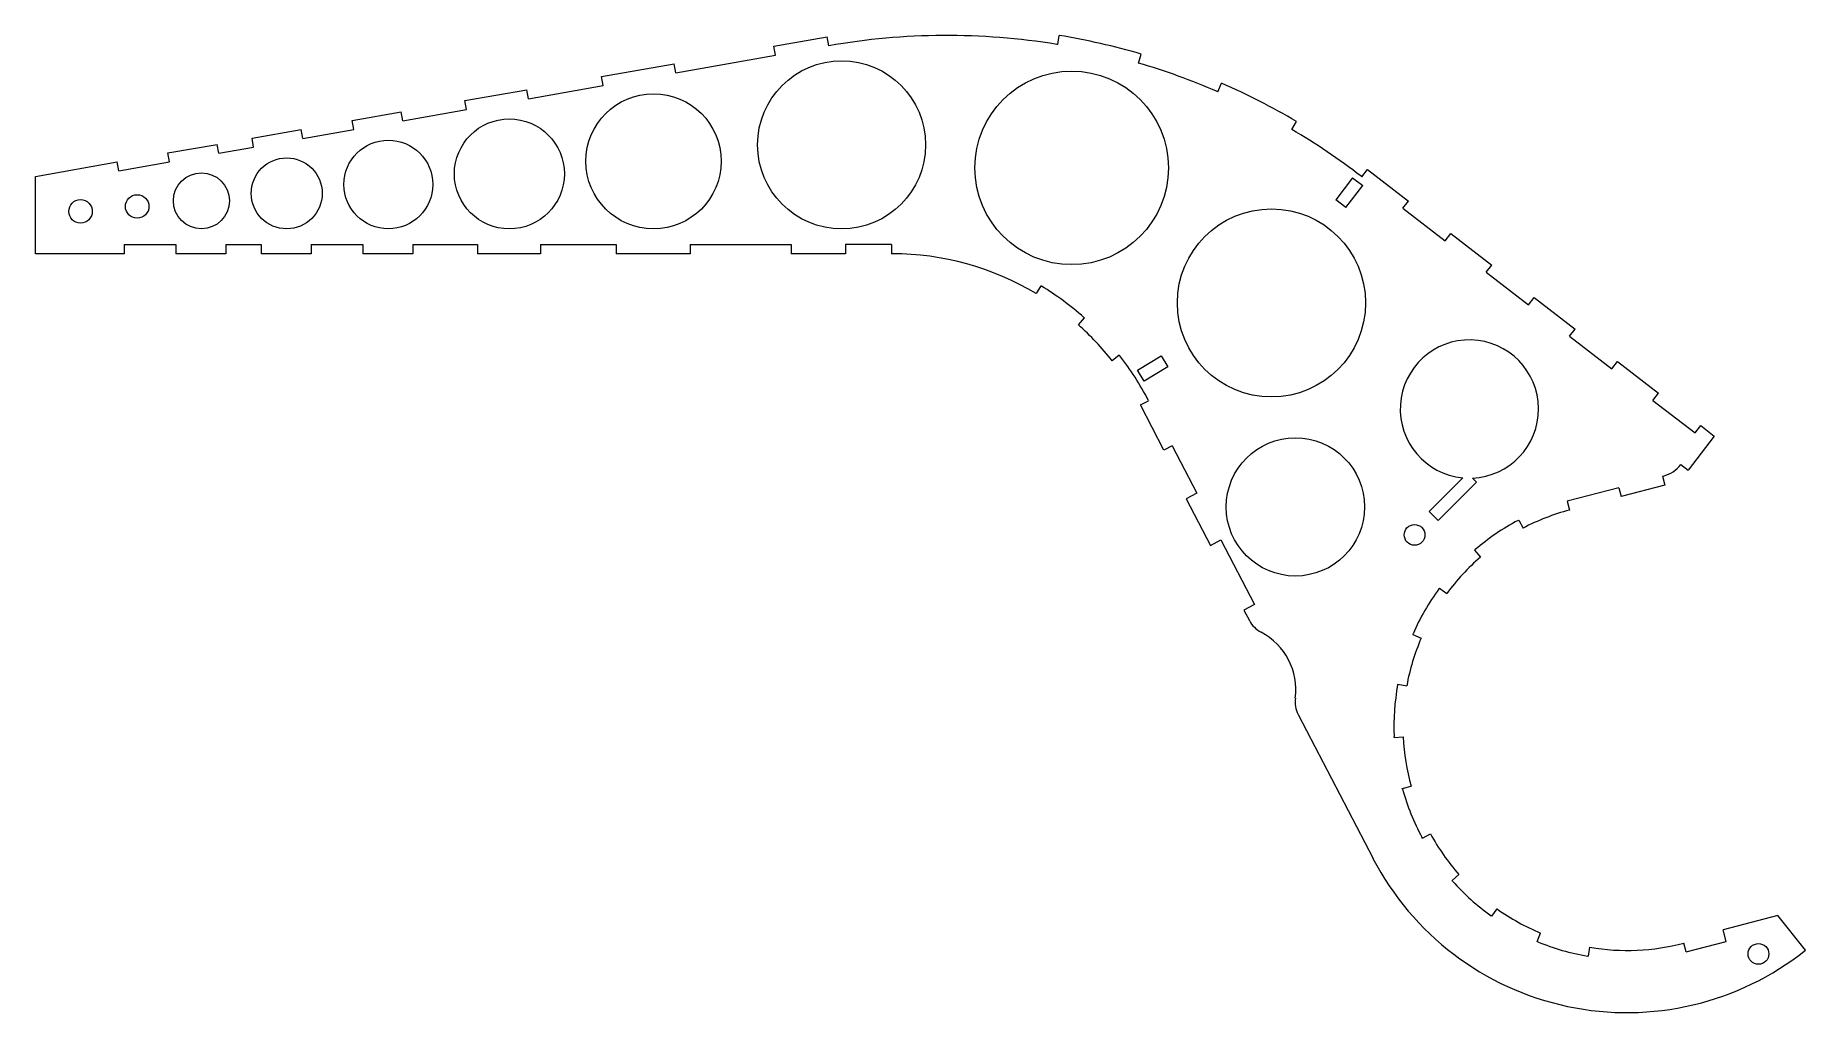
# Model space of a CAD drawing. Header units: millimetres. Extents: x 9 to 649, y 5 to 359.
import ezdxf

# ---------------------------------------------------------------- set-up
doc = ezdxf.new("R2010")
doc.units = ezdxf.units.MM

msp = doc.modelspace()

# ---------------------------------------------------------------- linework, layer by layer
at = {"color": 7, "linetype": 'Continuous', "lineweight": 15}
for p, q in [((378.57, 355.53), (379.11, 358.85)), ((275.94, 354.93), (295.28, 358.34)), ((276.52, 351.68), (275.94, 354.93)), ((295.85, 355.09), (295.28, 358.34)), ((378.57, 355.53), (378.27, 355.58)), ((407.77, 348.86), (408.72, 352.08)), ((213.61, 343.94), (239.96, 348.58)), ((240.54, 345.33), (239.96, 348.58)), ((240.54, 345.33), (276.52, 351.68)), ((164.27, 335.24), (186.67, 339.19)), ((187.24, 335.94), (186.67, 339.19)), ((187.24, 335.94), (214.19, 340.69)), ((214.19, 340.69), (213.61, 343.94)), ((436.5, 338.44), (437.83, 341.51)), ((164.84, 331.99), (164.27, 335.24)), ((436.5, 338.44), (436.22, 338.56)), ((123.48, 328.04), (141.27, 331.18)), ((124.05, 324.79), (123.48, 328.04)), ((141.85, 327.93), (141.27, 331.18)), ((141.85, 327.93), (164.84, 331.99)), ((463.19, 324.84), (464.88, 327.71)), ((87.29, 321.66), (105.09, 324.8)), ((87.87, 318.41), (87.29, 321.66)), ((105.66, 321.55), (105.09, 324.8)), ((105.66, 321.55), (124.05, 324.79)), ((56.91, 316.31), (74.71, 319.44)), ((57.49, 313.06), (56.91, 316.31)), ((75.28, 316.19), (74.71, 319.44)), ((75.28, 316.19), (87.87, 318.41)), ((8.99, 307.86), (38.53, 313.06)), ((8.99, 279.87), (8.99, 307.86)), ((39.1, 309.81), (38.53, 313.06)), ((39.1, 309.81), (57.49, 313.06)), ((485.19, 307.31), (479.1, 299.38)), ((485.19, 307.31), (488.84, 304.51)), ((488.51, 307.72), (488.27, 307.91)), ((488.51, 307.72), (490.52, 310.34)), ((490.52, 310.34), (505.34, 298.94)), ((482.74, 296.58), (488.84, 304.51)), ((482.74, 296.58), (479.1, 299.38)), ((503.33, 296.33), (505.34, 298.94)), ((503.33, 296.33), (518.63, 284.56)), ((41.13, 283.17), (59.8, 283.17)), ((41.13, 283.17), (41.13, 279.87)), ((59.8, 283.17), (59.8, 279.87)), ((77.87, 283.17), (90.65, 283.17)), ((77.87, 283.17), (77.87, 279.87)), ((90.65, 283.17), (90.65, 279.87)), ((108.72, 283.17), (127.39, 283.17)), ((108.72, 283.17), (108.72, 279.87)), ((127.39, 283.17), (127.39, 279.87)), ((145.46, 283.17), (168.81, 283.17)), ((145.46, 283.17), (145.46, 279.87)), ((168.81, 283.17), (168.81, 279.87)), ((191.56, 283.17), (218.92, 283.17)), ((191.56, 283.17), (191.56, 279.87)), ((218.92, 283.17), (218.92, 279.87)), ((245.68, 283.17), (282.21, 283.17)), ((245.68, 283.17), (245.68, 279.87)), ((282.21, 283.17), (282.21, 279.87)), ((318.45, 283.17), (301.84, 283.17)), ((301.84, 283.17), (301.84, 279.87)), ((318.45, 283.17), (318.45, 279.87)), ((518.63, 284.56), (520.65, 287.18)), ((520.65, 287.18), (535.47, 275.78)), ((41.13, 279.87), (8.99, 279.87)), ((77.87, 279.87), (59.8, 279.87)), ((108.72, 279.87), (90.65, 279.87)), ((145.46, 279.87), (127.39, 279.87)), ((191.56, 279.87), (168.81, 279.87)), ((245.68, 279.87), (218.92, 279.87)), ((301.84, 279.87), (282.21, 279.87)), ((318.73, 279.87), (318.45, 279.87)), ((533.46, 273.16), (535.47, 275.78)), ((533.46, 273.16), (548.76, 261.4)), ((372.43, 268.29), (370.73, 265.46)), ((372.43, 268.29), (372.69, 268.13)), ((548.76, 261.4), (550.77, 264.02)), ((550.77, 264.02), (565.6, 252.62)), ((386.04, 254.18), (388.23, 256.64)), ((388.01, 256.84), (388.23, 256.64)), ((563.58, 250), (565.6, 252.62)), ((563.58, 250), (578.89, 238.24)), ((400.83, 243.2), (398.23, 241.17)), ((400.83, 243.2), (401.02, 242.96)), ((407.45, 237.74), (416, 242.93)), ((409.83, 233.81), (407.45, 237.74)), ((418.38, 239), (409.83, 233.81)), ((416, 242.93), (418.38, 239)), ((578.89, 238.24), (580.9, 240.86)), ((580.9, 240.86), (595.72, 229.46)), ((408.5, 225.16), (411.43, 226.68)), ((416.98, 208.83), (408.5, 225.16)), ((411.29, 226.94), (411.43, 226.68)), ((593.71, 226.84), (595.72, 229.46)), ((593.71, 226.84), (609.01, 215.08)), ((609.01, 215.08), (611.02, 217.69)), ((611.02, 217.69), (615.91, 213.94)), ((615.91, 213.94), (606.44, 201.63)), ((419.91, 210.35), (416.98, 208.83)), ((419.91, 210.35), (428.81, 193.22)), ((524.98, 198.82), (512.82, 186.66)), ((529.93, 197.27), (528.47, 198.73)), ((597.22, 199.38), (597.52, 199.45)), ((597.22, 199.38), (598.06, 196.19)), ((603.83, 203.64), (606.44, 201.63)), ((428.81, 193.22), (424.99, 191.24)), ((516.07, 183.41), (529.93, 197.27)), ((581.41, 195.23), (562.74, 190.34)), ((581.41, 195.23), (582.25, 192.04)), ((598.06, 196.19), (582.25, 192.04)), ((424.99, 191.24), (433.75, 174.38)), ((512.82, 186.66), (516.07, 183.41)), ((562.74, 190.34), (563.58, 187.15)), ((545.01, 183.41), (545.28, 183.55)), ((545.01, 183.41), (545.02, 183.41)), ((545.28, 183.55), (546.81, 180.62)), ((433.75, 174.38), (437.56, 176.36)), ((437.56, 176.36), (449.71, 152.98)), ((529.3, 172.67), (529.52, 172.87)), ((529.3, 172.67), (531.45, 170.17)), ((516.39, 158.68), (516.57, 158.92)), ((516.39, 158.68), (516.39, 158.68)), ((516.57, 158.92), (519.22, 156.97)), ((449.71, 152.98), (445.89, 150.99)), ((445.89, 150.99), (447.86, 147.2)), ((506.95, 142.16), (507.07, 142.43)), ((506.95, 142.16), (509.97, 140.84)), ((501.45, 123.93), (501.51, 124.23)), ((501.45, 123.93), (501.45, 123.93)), ((501.51, 124.23), (504.75, 123.63)), ((465.51, 113.22), (492.55, 61.17)), ((500.19, 104.94), (500.18, 105.24)), ((500.19, 104.94), (503.49, 105.08)), ((503.14, 86.44), (506.32, 87.32)), ((503.22, 86.15), (503.14, 86.44)), ((503.22, 86.15), (503.22, 86.15)), ((510.39, 68.52), (510.24, 68.78)), ((510.39, 68.52), (513.29, 70.08)), ((521.13, 53.16), (523.6, 55.35)), ((521.33, 52.94), (521.13, 53.16)), ((521.33, 52.94), (521.33, 52.94)), ((535.48, 40.22), (535.24, 40.39)), ((535.48, 40.22), (537.41, 42.9)), ((638.96, 40.47), (619.1, 35.26)), ((648.94, 27.96), (638.96, 40.47)), ((551.85, 31.11), (553.13, 34.15)), ((620.19, 31.1), (619.1, 35.26)), ((552.13, 30.99), (551.85, 31.11)), ((552.13, 30.99), (552.13, 30.99)), ((570.43, 25.74), (570.13, 25.79)), ((570.43, 25.74), (570.98, 28.99)), ((605.77, 27.32), (604.93, 30.52)), ((605.77, 27.32), (620.19, 31.1))]:
    msp.add_line(p, q, dxfattribs=at)
for centre, radius in [((300.45, 319.26), 30.38), ((383.61, 310.92), 35), ((232.45, 313.31), 24.44), ((180.33, 308.75), 19.88), ((136.58, 304.92), 16.05), ((99.84, 301.71), 12.83), ((68.99, 299.01), 10.13), ((45.78, 296.98), 4.25), ((25.3, 295.18), 4.25), ((455.84, 262.08), 34), ((464.49, 188.28), 25), ((507.58, 178.17), 3.75), ((631.9, 26.6), 3.75)]:
    msp.add_circle(centre, radius, dxfattribs=at)
for centre, radius, start, end in [((338.51, 113.12), 245.7, 80.68744, 100), ((338.69, 113.84), 248.32, 73.61935, 80.63159), ((338.51, 113.12), 245.7, 66.56681, 73.62713), ((338.69, 113.84), 248.32, 59.45711, 66.46879), ((338.51, 113.12), 245.7, 52.44618, 59.50649), ((318.73, 178.87), 101, 59.01728, 90), ((318.73, 178.87), 104.3, 48.38012, 58.84709), ((318.73, 178.87), 101, 38.08333, 48.20993), ((527.4, 223.71), 25, 272.439, 264.43907), ((318.73, 178.87), 104.3, 27.44618, 37.91315), ((594.55, 210.77), 11.7, 284.68346, 322.44618), ((584.4, 108.87), 81, 104.89567, 117.64776), ((584.4, 108.87), 84.3, 117.85166, 130.61205), ((584.4, 108.87), 81, 130.82426, 143.57635), ((584.4, 108.87), 84.3, 143.78025, 156.54065), ((456.74, 151.81), 10, 207.44618, 242.24485), ((441.11, 122.12), 23.55, 352.6475, 62.24485), ((584.4, 108.87), 81, 156.75285, 169.50494), ((584.4, 108.87), 84.3, 169.70884, 182.46924), ((474.39, 117.83), 10, 172.6475, 207.44618), ((584.4, 108.87), 81, 182.68145, 195.43354), ((584.4, 108.87), 84.3, 195.63744, 208.39783), ((584.4, 108.87), 81, 208.61004, 221.36213), ((584.4, 108.87), 103.5, 207.44618, 308.57897), ((584.4, 108.87), 84.3, 221.56603, 234.32643), ((584.4, 108.87), 81, 234.53864, 247.29073), ((584.4, 108.87), 84.3, 247.49463, 260.25502), ((584.4, 108.87), 81, 260.46723, 284.68346)]:
    msp.add_arc(centre, radius, start, end, dxfattribs=at)

doc.saveas('drawing.dxf')
